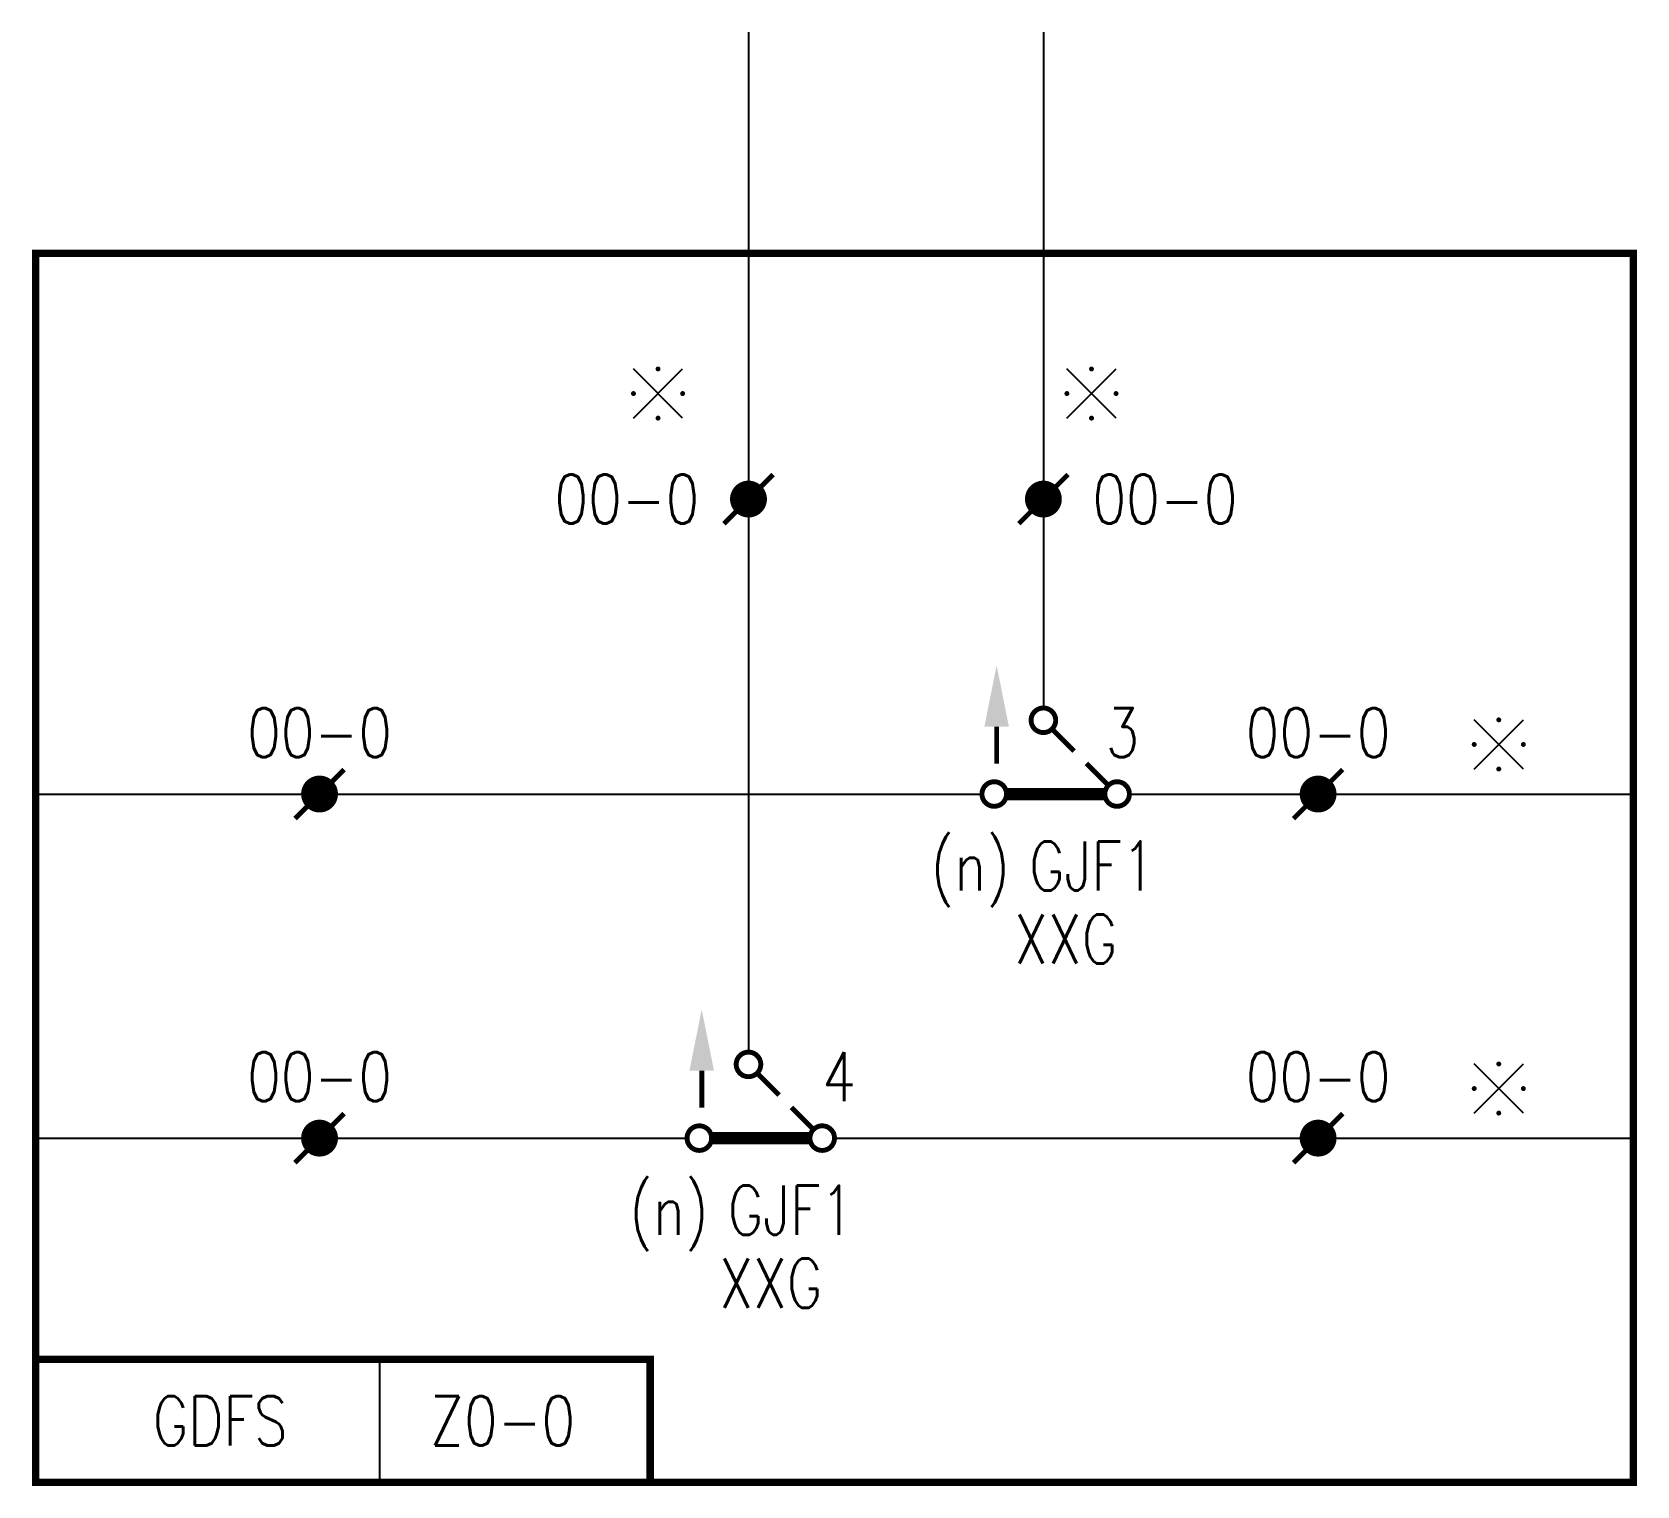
# Model space of a CAD drawing. Header units: millimetres. Extents: x -0.1 to 65.2, y -50.1 to 9.
import ezdxf
from ezdxf.enums import TextEntityAlignment as Align

# ---------------------------------------------------------------- set-up
doc = ezdxf.new("R2010")
doc.units = ezdxf.units.MM
doc.styles.get("Standard").update_dxf_attribs({"font": 'txt.shx', "bigfont": 'hztxt.shx'})

# ---------------------------------------------------------------- blocks, each defined once
blk = doc.blocks.new('D1')
at = {"const_width": 0.2}
for points in [[(0, 0.5, -1), (0, -0.5, -1), (0, 0.5)], [(5, 0.5, -1), (5, -0.5, -1), (5, 0.5)], [(3, -2.5, -1), (3, -3.5, -1), (3, -2.5)]]:
    blk.add_lwpolyline(points, format="xyb", dxfattribs=at)
for points, const_width in [([(4.5, 0), (0.5, 0)], 0.5), ([(1.25, -1.25), (0.308, -0.308)], 0.2), ([(2.681, -2.681), (1.75, -1.75)], 0.2)]:
    blk.add_lwpolyline(points, dxfattribs=dict(const_width=const_width))
blk = doc.blocks.new('tie')
at = {"const_width": 0.2}
blk.add_lwpolyline([(-1, -1), (1, 1)], dxfattribs=at)
at = {"const_width": 0.75}
blk.add_lwpolyline([(-0.375, 0, 1), (0.375, 0, 1)], format="xyb", close=True, dxfattribs=at)
blk = doc.blocks.new('conti_2')
for points in [[(-1, -1), (1, 1)], [(1, -1), (-1, 1)]]:
    blk.add_lwpolyline(points)
for points in [[(0.05, 1, 0.1, 0.1, 1), (-0.05, 1, 0.1, 0.1, 1)], [(-0.95, 0, 0.1, 0.1, 1), (-1.05, 0, 0.1, 0.1, 1)], [(1.05, 0, 0.1, 0.1, 1), (0.95, 0, 0.1, 0.1, 1)], [(0.05, -1, 0.1, 0.1, 1), (-0.05, -1, 0.1, 0.1, 1)]]:
    blk.add_lwpolyline(points, format="xyseb", close=True)
at = {"width": 0.7}
blk.add_attdef('1', (1.451, -0.908), '', height=2, dxfattribs=at)

msp = doc.modelspace()

# ---------------------------------------------------------------- linework, layer by layer
at = {"color": 7}
for p, q in [((29, 9), (29, -32.5)), ((41, 9), (41, -18.5)), ((0, -22), (38.5, -22)), ((0, -36), (26.5, -36))]:
    msp.add_line(p, q, dxfattribs=at)
for p, q in [((44.5, -22), (65, -22)), ((32.5, -36), (65, -36)), ((14, -50), (14, -45))]:
    msp.add_line(p, q)
for points, const_width in [([(0, 0), (0, -50), (65, -50), (65, 0), (0, 0)], 0.3), ([(39.097, -19.259), (39.097, -20.759)], 0.2), ([(27.097, -33.259), (27.097, -34.759)], 0.2), ([(0, -45), (25, -45), (25, -50)], 0.3), ([(0, -45), (0, -50), (25, -50)], 0.3)]:
    msp.add_lwpolyline(points, dxfattribs=dict(const_width=const_width))
for points in [[(39.597, -19.259), (38.597, -19.259), (39.097, -16.759)], [(27.597, -33.259), (26.597, -33.259), (27.097, -30.759)]]:
    msp.add_solid(points)

# ---------------------------------------------------------------- block references
at = {"color": 3}
for p in [(25.32, -5.706), (42.957, -5.706), (59.53, -19.983), (59.53, -33.983)]:
    msp.add_blockref('conti_2', p, dxfattribs=at)
for p in [(29, -10), (41, -10)]:
    msp.add_blockref('tie', p)
at = {"rotation": 180}
for p in [(44, -22), (32, -36)]:
    msp.add_blockref('D1', p, dxfattribs=at)
at = {"color": 7}
for p in [(11.546, -22), (52.179, -22), (11.546, -36), (52.179, -36)]:
    msp.add_blockref('tie', p, dxfattribs=at)

# ---------------------------------------------------------------- texts
at = {"color": 3, "width": 0.8}
msp.add_text('00-0', height=2, dxfattribs=at).set_placement((27, -10), align=Align.MIDDLE_RIGHT)
msp.add_text('00-0', height=2, dxfattribs=at).set_placement((43, -10), align=Align.MIDDLE_LEFT)
for s, p in [('00-0', (11.546, -20.5)), ('00-0', (52.179, -20.5)), ('XXG', (41.908, -28.899)), ('00-0', (11.546, -34.5)), ('00-0', (52.179, -34.5)), ('XXG', (29.908, -42.899))]:
    msp.add_text(s, height=2, dxfattribs=at).set_placement(p, align=Align.CENTER)
at = {"width": 0.8}
for s, p in [('3', (43.533, -20.5)), ('4', (32, -34.5))]:
    msp.add_text(s, height=2, dxfattribs=at).set_placement(p)
at = {"color": 3, "width": 0.8}
for p in [(39.638, -25.931), (27.376, -39.931)]:
    msp.add_text('(n)', height=2, dxfattribs=at).set_placement(p, align=Align.RIGHT)
at = {"color": 7, "width": 0.8}
for p in [(42.989, -25.931), (30.727, -39.931)]:
    msp.add_text('GJF1', height=2, dxfattribs=at).set_placement(p, align=Align.CENTER)
at = {"width": 0.8}
msp.add_text('GDFS', height=2, dxfattribs=at).set_placement((7.5, -47.5), align=Align.MIDDLE)
at = {"color": 6, "width": 0.8}
msp.add_text('Z0-0', height=2, dxfattribs=at).set_placement((19, -47.5), align=Align.MIDDLE)

doc.saveas('drawing.dxf')
